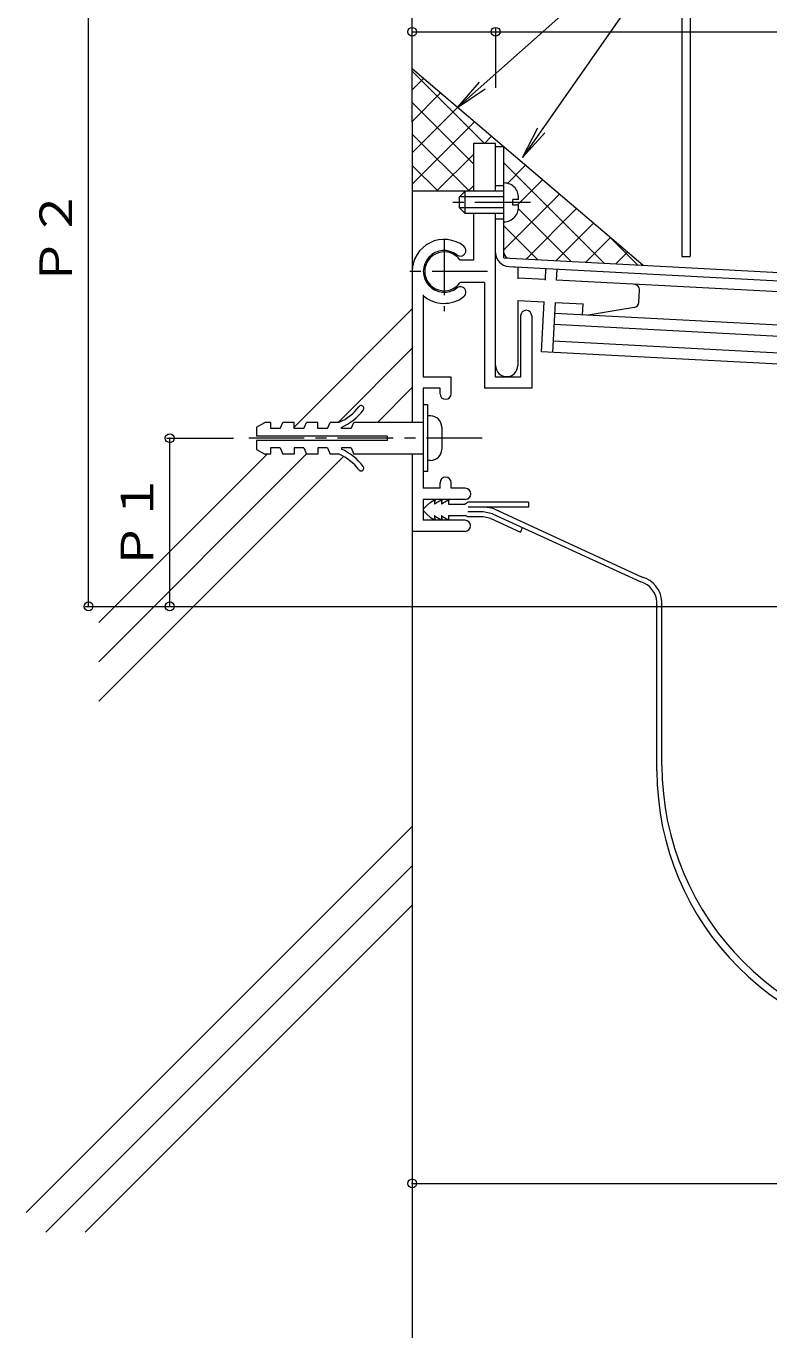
# Model space of a CAD drawing. Units: millimetres at full size, sheet at 1:2; details may follow other scales. Extents: x -795 to 795, y -545 to 504.
# Drawn here: x -421.2 to -287.6, y -437 to -201.2 of the extents above; entities that cross this region are included whole.
import ezdxf
from ezdxf.enums import TextEntityAlignment as Align

# ---------------------------------------------------------------- set-up
doc = ezdxf.new("R2010")
doc.units = ezdxf.units.MM
doc.header["$LTSCALE"] = 2
doc.header["$PDMODE"] = 32
doc.header["$PDSIZE"] = 1.6
doc.linetypes.add('CHAIN1', pattern=[8, 5, -1, 1, -1])
for name, color, linetype, lineweight in [('D-0', 3, 'Continuous', 9), ('D-1', 2, 'Continuous', 9), ('D-2', 4, 'Continuous', 9), ('D-3', 6, 'Continuous', 5), ('D-4', 7, 'Continuous', 9), ('D-5', 7, 'Continuous', 9), ('D-7', 2, 'Continuous', 9)]:
    doc.layers.add(name, color=color, linetype=linetype, lineweight=lineweight)
doc.styles.add('ＭＳ ゴシック', font='')
doc.styles.get('ＭＳ ゴシック').set_extended_font_data('MS Gothic')

msp = doc.modelspace()

# ---------------------------------------------------------------- linework, layer by layer
at = {"layer": 'D-0'}
for p, q in [((-335.256, -222.864), (-336.756, -222.864)), ((-335.256, -242.85), (-335.256, -222.864)), ((-335.256, -242.85), (-259.524, -246.819)), ((-334.387, -244.397), (-332.756, -244.483)), ((-334.387, -244.397), (-222.499, -250.262))]:
    msp.add_line(p, q, dxfattribs=at)
at = {"layer": 'D-0', "color": 2}
msp.add_line((-349.756, -268.513), (-349.756, -278.451), dxfattribs=at)
at = {"layer": 'D-0'}
for radius, end in [(2.5, 266.99968), (1, 267.00079)]:
    msp.add_arc((-334.256, -241.901), radius, 180, end, dxfattribs=at)
at = {"layer": 'D-1'}
for p, q in [((-336.756, -222.263), (-340.756, -222.263)), ((-340.756, -222.263), (-340.756, -230.864)), ((-336.756, -230.864), (-336.756, -222.263)), ((-342.256, -230.864), (-343.256, -231.864)), ((-335.256, -230.864), (-342.256, -230.864)), ((-342.256, -234.864), (-342.256, -230.864)), ((-335.256, -229.864), (-336.756, -229.864)), ((-335.256, -231.864), (-343.256, -231.864)), ((-343.256, -233.863), (-343.256, -231.864)), ((-333.656, -233.364), (-333.656, -232.364)), ((-332.657, -232.364), (-333.656, -232.364)), ((-332.657, -233.364), (-333.656, -233.364)), ((-335.256, -233.863), (-343.256, -233.863)), ((-343.256, -233.863), (-342.256, -234.864)), ((-335.256, -234.864), (-342.256, -234.864)), ((-340.756, -234.864), (-340.756, -243.263)), ((-336.756, -264.263), (-336.756, -234.864)), ((-335.256, -235.864), (-336.756, -235.864)), ((-340.756, -243.263), (-343.134, -243.263)), ((-332.756, -244.483), (-332.756, -246.579)), ((-327.809, -246.838), (-327.699, -244.748)), ((-325.807, -246.85), (-325.702, -244.853)), ((-338.756, -247.263), (-343.134, -247.263)), ((-338.756, -247.263), (-338.756, -266.263)), ((-327.804, -246.745), (-332.756, -246.485)), ((-255.343, -250.543), (-325.807, -246.849)), ((-349.756, -249.506), (-349.756, -264.263)), ((-310.995, -250.829), (-310.879, -248.634)), ((-332.756, -250.492), (-328.013, -250.74)), ((-332.756, -250.492), (-332.756, -262.273)), ((-328.484, -259.727), (-328.013, -250.74)), ((-326.021, -250.845), (-326.492, -259.832)), ((-326.021, -250.845), (-321.023, -251.107)), ((-321.127, -253.104), (-321.023, -251.107)), ((-311.828, -251.763), (-320.129, -253.156)), ((-332.256, -253.263), (-332.256, -264.263)), ((-330.256, -253.263), (-330.256, -266.263)), ((-222.499, -258.272), (-326.125, -252.841)), ((-255.343, -258.554), (-326.23, -254.839)), ((-222.499, -263.279), (-326.387, -257.835)), ((-255.343, -263.561), (-328.484, -259.727)), ((-344.756, -264.263), (-349.756, -264.263)), ((-346.756, -266.263), (-349.756, -266.263)), ((-349.756, -266.263), (-349.756, -284.263)), ((-346.756, -267.263), (-346.756, -266.263)), ((-344.756, -267.263), (-344.756, -264.263)), ((-330.256, -266.263), (-338.756, -266.263)), ((-332.256, -264.263), (-336.756, -264.263)), ((-379.756, -273.263), (-378.256, -272.413)), ((-379.756, -273.263), (-379.756, -274.863)), ((-377.256, -272.413), (-378.256, -272.413)), ((-377.256, -272.413), (-377.256, -273.513)), ((-375.506, -273.513), (-377.256, -273.513)), ((-375.506, -273.513), (-375.006, -272.413)), ((-373.006, -272.413), (-375.006, -272.413)), ((-371.256, -273.513), (-370.756, -272.413)), ((-368.756, -272.413), (-370.756, -272.413)), ((-368.756, -273.513), (-368.756, -272.413)), ((-367.006, -273.513), (-368.756, -273.513)), ((-367.006, -273.513), (-366.506, -272.413)), ((-364.91, -272.413), (-366.506, -272.413)), ((-364.506, -273.513), (-364.506, -273.313)), ((-362.756, -273.513), (-364.506, -273.513)), ((-362.756, -273.513), (-362.256, -272.413)), ((-349.756, -272.413), (-362.256, -272.413)), ((-348.456, -271.263), (-348.956, -271.263)), ((-346.456, -273.263), (-346.456, -277.263)), ((-356.256, -274.863), (-379.756, -274.863)), ((-356.256, -275.663), (-379.756, -275.663)), ((-356.256, -274.863), (-356.256, -275.663)), ((-377.256, -278.113), (-378.256, -278.113)), ((-377.256, -277.013), (-377.256, -278.113)), ((-375.506, -277.013), (-377.256, -277.013)), ((-375.506, -277.013), (-375.006, -278.113)), ((-373.006, -278.113), (-375.006, -278.113)), ((-371.256, -277.013), (-370.756, -278.113)), ((-368.756, -278.113), (-370.756, -278.113)), ((-368.756, -277.013), (-368.756, -278.113)), ((-367.006, -277.013), (-368.756, -277.013)), ((-367.006, -277.013), (-366.506, -278.113)), ((-364.91, -278.113), (-366.506, -278.113)), ((-364.506, -277.013), (-364.506, -277.213)), ((-362.756, -277.013), (-364.506, -277.013)), ((-362.756, -277.013), (-362.256, -278.113)), ((-349.756, -278.113), (-362.256, -278.113)), ((-348.456, -279.263), (-348.956, -279.263)), ((-348.956, -281.263), (-349.756, -281.263)), ((-346.756, -284.263), (-349.756, -284.263)), ((-346.756, -284.263), (-346.756, -283.263)), ((-344.756, -284.263), (-344.756, -283.263)), ((-342.256, -284.263), (-344.756, -284.263)), ((-342.256, -286.263), (-349.756, -286.263)), ((-349.756, -286.263), (-349.756, -290.013)), ((-342.256, -290.013), (-349.756, -290.013)), ((-342.256, -292.013), (-351.756, -292.013))]:
    msp.add_line(p, q, dxfattribs=at)
at = {"layer": 'D-1', "linetype": 'CHAIN1'}
for p, q in [((-330.47, -232.864), (-344.71, -232.864)), ((-346.006, -239.513), (-346.006, -252.428)), ((-338.187, -245.263), (-353.025, -245.263)), ((-339.167, -275.263), (-381.688, -275.263))]:
    msp.add_line(p, q, dxfattribs=at)
at = {"layer": 'D-1'}
for points in [[(-348.956, -281.263), (-348.956, -269.263), (-349.756, -269.263)], [(-371.256, -273.513), (-373.006, -273.513), (-373.006, -272.413)], [(-379.756, -275.663), (-379.756, -277.263), (-378.256, -278.113)], [(-371.256, -277.013), (-373.006, -277.013), (-373.006, -278.113)]]:
    msp.add_lwpolyline(points, dxfattribs=at)
for centre, radius, start, end in [((-335.238, -231.974), 2.611, 351.4214, 90.40727), ((-335.298, -233.701), 2.663, 270.89127, 7.27963), ((-346.006, -245.263), 5.75, 52.15428, 180), ((-346.006, -245.263), 3.75, 52.1535, 307.84709), ((-346.006, -245.263), 3.5, 34.85002, 325.14998), ((-343.092, -241.512), 1, 232.15465, 52.1524), ((-311.878, -248.582), 1, 357.00079, 87.00369), ((-346.006, -245.263), 5.75, 228.52742, 307.8465), ((-343.092, -249.014), 1, 307.84636, 127.84885), ((-331.256, -253.263), 1, 0, 180), ((-311.993, -250.777), 1, 279.52837, 356.99937), ((-334.756, -262.181), 2, 180, 0), ((-345.756, -267.263), 1, 180, 0), ((-368.541, -264.164), 9, 293.79747, 322.92982), ((-368.541, -264.164), 10, 293.79747, 322.92982), ((-360.961, -269.89), 0.5, 322.92964, 142.92992), ((-348.456, -273.263), 2, 0, 90), ((-368.541, -286.363), 9, 37.07018, 66.20253), ((-368.541, -286.363), 10, 37.07018, 66.20253), ((-348.456, -277.263), 2, 270, 0), ((-360.961, -280.637), 0.5, 217.07008, 37.07036), ((-345.756, -283.263), 1, 0, 180), ((-342.215, -285.262), 1, 270, 90), ((-342.256, -291.013), 1, 270, 90)]:
    msp.add_arc(centre, radius, start, end, dxfattribs=at)
at = {"layer": 'D-2'}
for p, q in [((-349.668, -287.926), (-348.88, -287.138)), ((-345.256, -287.138), (-342.256, -287.138)), ((-341.665, -286.788), (-342.256, -287.138)), ((-330.859, -286.788), (-341.665, -286.788)), ((-349.668, -288.35), (-348.88, -289.138)), ((-345.256, -289.138), (-342.256, -289.138)), ((-341.736, -289.388), (-342.256, -289.138)), ((-339.018, -288.488), (-341.736, -288.488)), ((-339.018, -289.388), (-341.736, -289.388)), ((-337.31, -288.829), (-339.018, -288.488)), ((-337.613, -289.676), (-339.018, -289.388)), ((-337.613, -289.676), (-332.253, -292.138)), ((-337.31, -288.829), (-310.639, -301.079)), ((-337.006, -287.981), (-310.38, -300.216)), ((-331.949, -291.291), (-332.253, -292.138)), ((-307.729, -335.042), (-307.729, -304.692)), ((-306.832, -334.082), (-306.832, -304.623))]:
    msp.add_line(p, q, dxfattribs=at)
for points in [[(-348.88, -287.138), (-348.772, -287.045), (-348.584, -286.887), (-348.389, -286.739), (-348.186, -286.609), (-348.061, -286.544), (-348.007, -286.519), (-347.91, -286.479), (-347.813, -286.443), (-347.714, -286.408), (-347.656, -286.388)], [(-347.756, -287.138), (-347.616, -287.028), (-347.372, -286.843), (-347.12, -286.676), (-346.856, -286.536), (-346.695, -286.472), (-346.656, -286.459), (-346.587, -286.437), (-346.517, -286.418), (-346.406, -286.388)], [(-346.506, -287.138), (-346.366, -287.028), (-346.122, -286.843), (-345.87, -286.676), (-345.606, -286.536), (-345.445, -286.472), (-345.406, -286.459), (-345.337, -286.437), (-345.267, -286.418), (-345.156, -286.388)], [(-330.859, -286.788), (-330.859, -287.688), (-341.665, -287.688)], [(-348.88, -289.138), (-348.772, -289.232), (-348.584, -289.39), (-348.389, -289.537), (-348.186, -289.668), (-348.061, -289.732), (-348.007, -289.757), (-347.91, -289.797), (-347.813, -289.834), (-347.714, -289.869), (-347.656, -289.888)], [(-347.756, -289.138), (-347.616, -289.249), (-347.372, -289.433), (-347.12, -289.601), (-346.856, -289.741), (-346.695, -289.805), (-346.656, -289.818), (-346.587, -289.839), (-346.517, -289.859), (-346.447, -289.878), (-346.406, -289.888)], [(-346.506, -289.138), (-346.366, -289.249), (-346.122, -289.433), (-345.87, -289.601), (-345.606, -289.741), (-345.445, -289.805), (-345.406, -289.818), (-345.337, -289.839), (-345.267, -289.859), (-345.197, -289.878), (-345.156, -289.888)]]:
    msp.add_lwpolyline(points, dxfattribs=at)
for centre, radius, start, end in [((-344.946, -287.132), 2.811, 164.66914, 180.13989), ((-343.695, -287.132), 2.811, 164.66914, 180.13989), ((-342.446, -287.132), 2.811, 164.66914, 180.13989), ((-338.693, -292.688), 5, 70.28912, 90), ((-349.456, -288.138), 0.3, 135, 225), ((-344.946, -289.145), 2.811, 179.86011, 195.33086), ((-343.695, -289.145), 2.811, 179.86011, 195.33086), ((-342.446, -289.145), 2.811, 179.86011, 195.33086), ((-311.822, -305.01), 4.105, 4.4371, 73.25677), ((-311.822, -305.01), 5.005, 4.4371, 73.25677), ((-256.832, -334.082), 50, 180, 270), ((-257.729, -335.042), 50, 180, 270)]:
    msp.add_arc(centre, radius, start, end, dxfattribs=at)
at = {"layer": 'D-3'}
for p, q in [((-351.756, -218.439), (-351.756, -180.39)), ((-351.757, -209.251), (-338.745, -222.263)), ((-351.729, -208.841), (-310.237, -244.161)), ((-351.757, -212.623), (-349.701, -210.568)), ((-351.757, -218.28), (-346.645, -213.169)), ((-351.757, -214.908), (-340.756, -225.908)), ((-351.757, -223.937), (-343.59, -215.77)), ((-351.757, -229.594), (-340.534, -218.371)), ((-351.756, -218.439), (-351.756, -272.413)), ((-351.757, -220.565), (-341.458, -230.864)), ((-338.769, -222.263), (-337.478, -220.972)), ((-351.757, -226.222), (-347.115, -230.864)), ((-347.37, -230.864), (-340.756, -224.25)), ((-335.256, -225.752), (-317.212, -243.795)), ((-334.628, -229.436), (-331.367, -226.175)), ((-342.257, -230.864), (-351.757, -230.864)), ((-341.713, -230.864), (-340.756, -229.907)), ((-332.899, -233.364), (-328.311, -228.776)), ((-335.256, -241.378), (-325.255, -231.377)), ((-332.653, -234.012), (-323.182, -243.483)), ((-331.28, -243.058), (-322.2, -233.978)), ((-335.256, -237.065), (-329.152, -243.17)), ((-325.905, -243.34), (-319.144, -236.579)), ((-320.53, -243.622), (-316.088, -239.18)), ((-316.643, -238.708), (-311.243, -244.108)), ((-315.154, -243.903), (-313.033, -241.781)), ((-373.006, -273.259), (-351.756, -252.009)), ((-365.089, -272.413), (-351.756, -259.08)), ((-358.018, -272.413), (-351.756, -266.151)), ((-408.156, -315.48), (-370.773, -278.097)), ((-408.156, -308.409), (-377.86, -278.113)), ((-351.756, -278.113), (-351.756, -437.015)), ((-408.156, -322.551), (-364.126, -278.521)), ((-421.192, -414.498), (-351.756, -345.063)), ((-417.656, -418.034), (-351.756, -352.134)), ((-410.585, -418.034), (-351.756, -359.205)), ((-403.843, -397.15), (-392.89, -386.196))]:
    msp.add_line(p, q, dxfattribs=at)
at = {"layer": 'D-4'}
for p, q in [((-409.982, -305.508), (-409.982, -177.54)), ((-351.756, -202.178), (-336.756, -202.178)), ((-336.756, -201.578), (-336.756, -212.263)), ((-336.756, -202.178), (33.244, -202.178)), ((-395.974, -275.263), (-383.893, -275.263)), ((-395.374, -305.508), (-395.374, -275.263)), ((-410.582, -305.508), (-395.374, -305.508)), ((-395.974, -305.508), (-211.757, -305.508)), ((-351.756, -409.265), (-351.756, -409.865)), ((-351.756, -409.265), (-201.757, -409.265))]:
    msp.add_line(p, q, dxfattribs=at)
for p in [(-351.756, -202.178), (-336.756, -202.178), (-395.374, -275.263), (-409.982, -305.508), (-395.374, -305.508), (-351.756, -409.265)]:
    msp.add_point(p, dxfattribs=at)
at = {"layer": 'D-5'}
for p, q in [((-296.377, -173.886), (-343.59, -215.77)), ((-343.59, -215.77), (-339.659, -211.236)), ((-343.59, -215.77), (-338.62, -212.408)), ((-331.946, -224.767), (-327.896, -220.34))]:
    msp.add_line(p, q, dxfattribs=at)
msp.add_lwpolyline([(-296.377, -173.886), (-331.946, -224.767), (-329.179, -219.443)], dxfattribs=at)
at = {"layer": 'D-7'}
for p, q in [((-303.256, -195.352), (-303.256, -242.563)), ((-301.756, -195.352), (-301.756, -242.563)), ((-303.256, -242.563), (-301.756, -242.563))]:
    msp.add_line(p, q, dxfattribs=at)

# ---------------------------------------------------------------- texts
at = {"layer": 'D-4', "color": 2, "style": 'ＭＳ ゴシック', "width": 1.1}
for s, p in [('Ｐ２', (-411.182, -248.024)), ('Ｐ１', (-396.574, -299.136))]:
    msp.add_text(s, height=5.865, rotation=90, dxfattribs=at).set_placement(p, align=Align.BOTTOM_LEFT)

doc.saveas('drawing.dxf')
